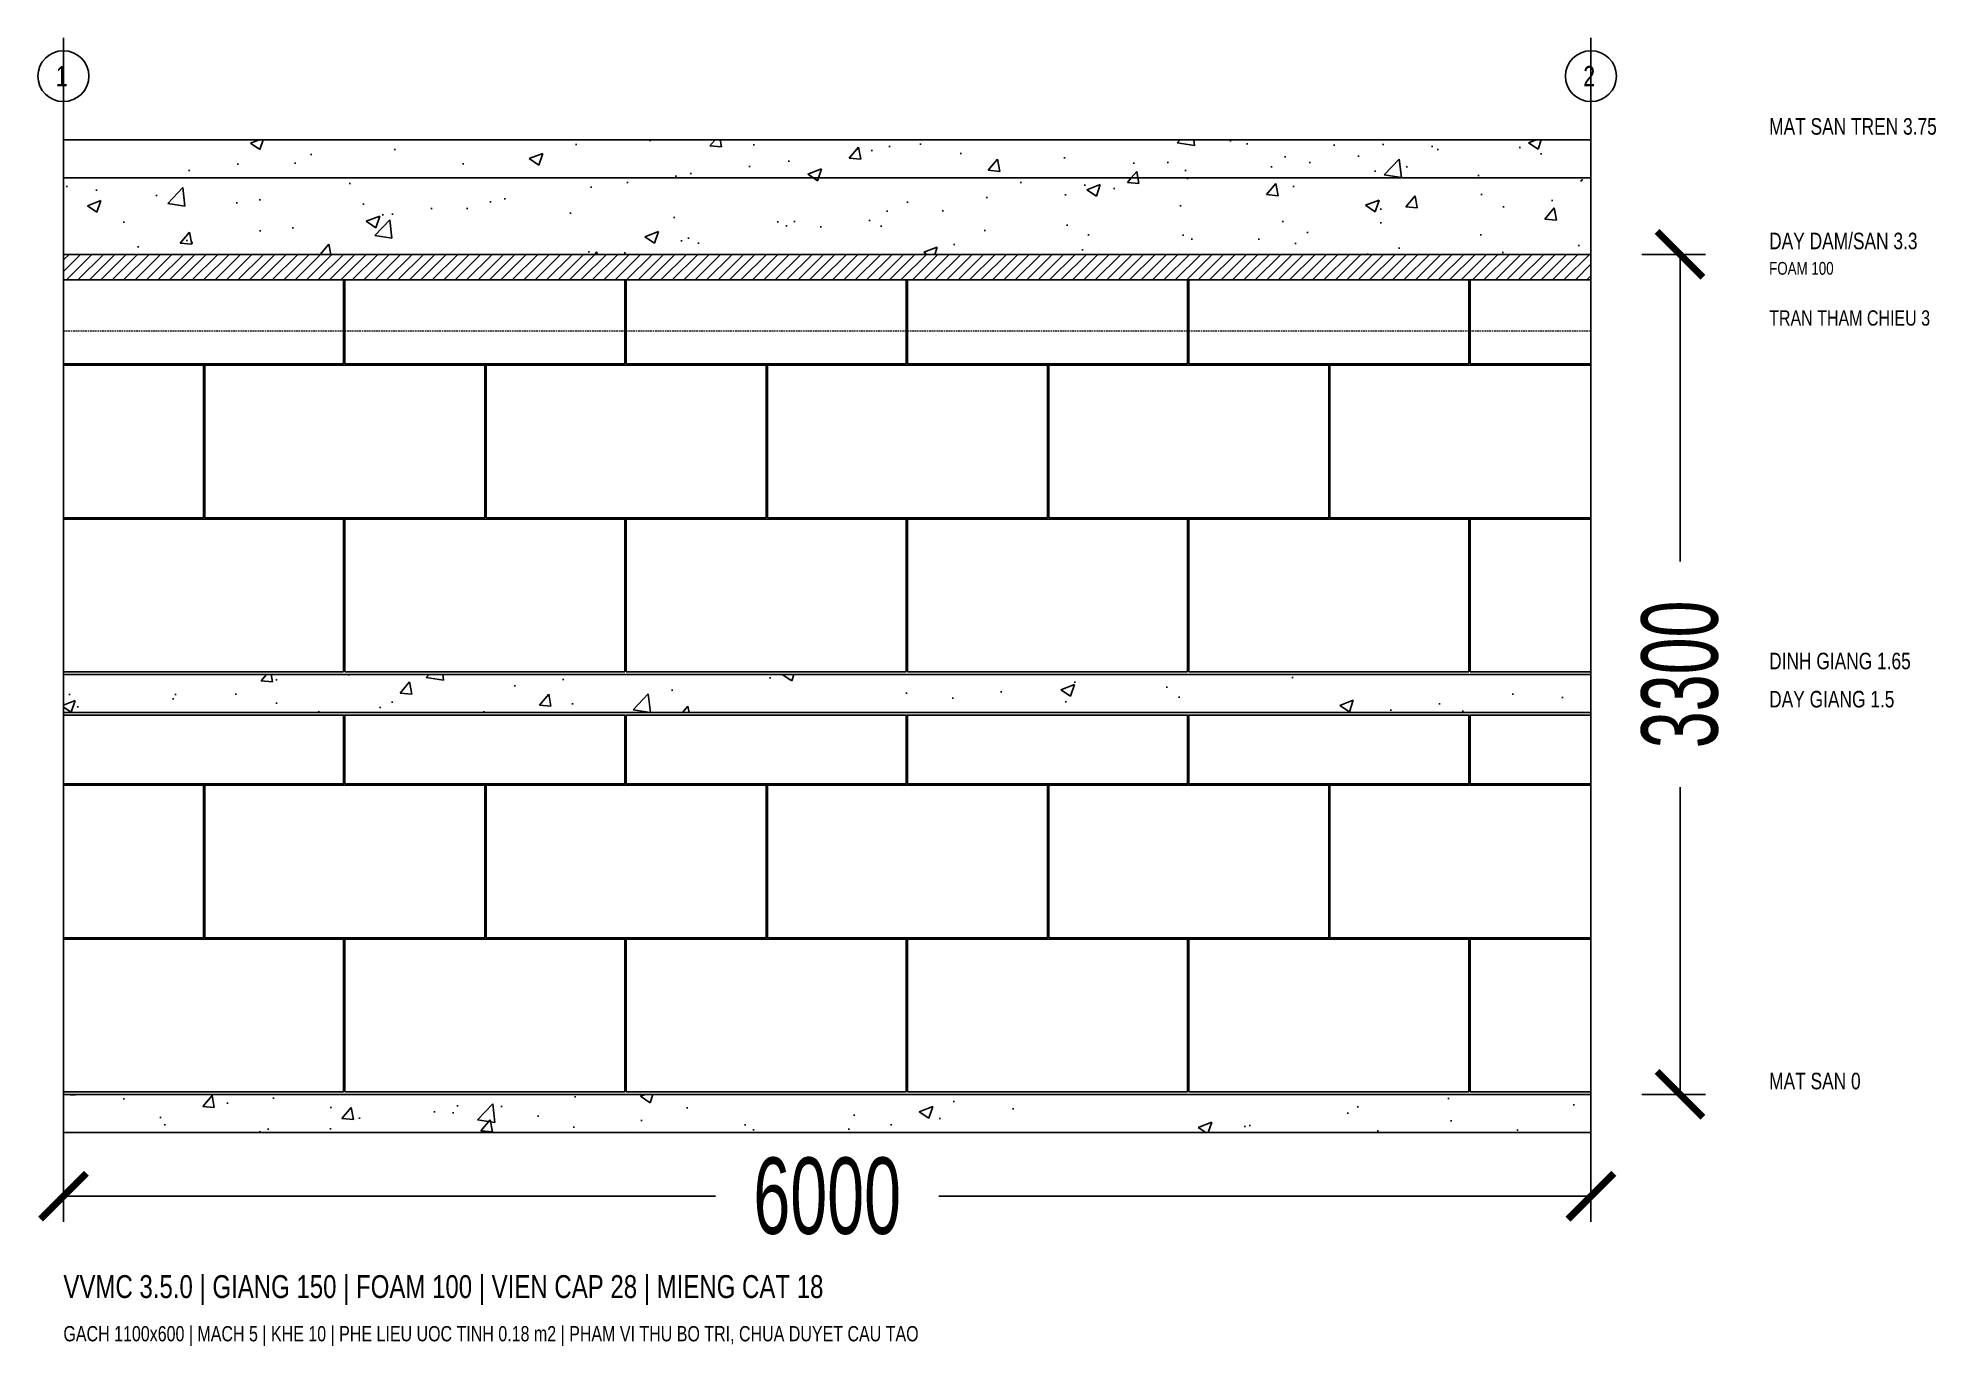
# Model space of a CAD drawing. Header units: millimetres. Extents: x -100 to 7356, y -988 to 4150.
import ezdxf

# ---------------------------------------------------------------- set-up
doc = ezdxf.new("R2010")
doc.units = ezdxf.units.MM
doc.linetypes.add('HIDDEN', pattern=[9.525, 6.35, -3.175])
for name, color, linetype in [('ALC_MC_BETONG', 8, 'Continuous'), ('ALC_MC_CHU', 7, 'Continuous'), ('ALC_MC_DIM', 2, 'Continuous'), ('ALC_MC_FOAM', 6, 'Continuous'), ('ALC_MC_GACH', 3, 'Continuous'), ('ALC_MC_TRAN', 4, 'Continuous'), ('ALC_MC_TRUC', 1, 'Continuous')]:
    doc.layers.add(name, color=color, linetype=linetype)
doc.styles.add('alc text dim', font='NGHIA5.SHX', dxfattribs={"width": 0.65})
doc.styles.add('alc text note', font='arial.ttf', dxfattribs={"width": 0.75})
doc.dimstyles.new('ALC Dim TL', dxfattribs={"dimscale": 100, "dimtxt": 3, "dimasz": 1.8, "dimexe": 1, "dimexo": 2, "dimgap": 1, "dimtad": 1, "dimdec": 0, "dimrnd": 5, "dimtxsty": 'alc text dim', "dimblk": 'ARCHTICK', "dimblk1": 'ARCHTICK', "dimblk2": 'ARCHTICK', "dimcen": 2.5, "dimclrd": 8, "dimclre": 8, "dimclrt": 3, "dimadec": 0, "dimazin": 0, "dimtfac": 1, "dimtdec": 0, "dimtix": 1, "dimtmove": 2, "dimatfit": 3, "dimfxl": 4, "dimfxlon": 1, "dimtfill": 1, "dimarcsym": 0})

# ---------------------------------------------------------------- blocks, each defined once
blk = doc.blocks.new('_ArchTick')
at = {"color": 0, "linetype": 'ByBlock', "const_width": 0.15}
blk.add_lwpolyline([(-0.5, -0.5), (0.5, 0.5)], dxfattribs=at)
blk = doc.blocks.new('*D6')
at = {"layer": 'ALC_MC_DIM', "color": 8, "lineweight": -2, "transparency": 16777216}
for p, q in [((0, -200), (0, -500)), ((6000, -200), (6000, -500)), ((0, -400), (2561.1, -400)), ((6000, -400), (3438.9, -400))]:
    blk.add_line(p, q, dxfattribs=at)
at = {"layer": 'Defpoints', "color": 0, "transparency": 16777216}
for p in [(0, 0), (6000, 0), (6000, -400)]:
    blk.add_point(p, dxfattribs=at)
at = {"layer": 'ALC_MC_DIM', "color": 8, "lineweight": -2, "transparency": 16777216, "xscale": 180, "yscale": 180, "zscale": 180, "rotation": 180}
blk.add_blockref('_ArchTick', (0, -400), dxfattribs=at)
at = {"layer": 'ALC_MC_DIM', "color": 8, "lineweight": -2, "transparency": 16777216, "xscale": 180, "yscale": 180, "zscale": 180}
blk.add_blockref('_ArchTick', (6000, -400), dxfattribs=at)
at = {"layer": 'ALC_MC_DIM', "color": 3, "transparency": 16777216, "insert": (3000, -400), "char_height": 300, "attachment_point": 5, "style": 'alc text dim', "bg_fill": 3, "box_fill_scale": 1.1, "bg_fill_color": 256, "bg_fill_true_color": 13158600, "bg_fill_transparency": 0}
blk.add_mtext('6000', dxfattribs=at)
blk = doc.blocks.new('*D7')
at = {"layer": 'ALC_MC_DIM', "color": 8, "lineweight": -2, "transparency": 16777216}
for p, q in [((6200, 3300), (6450, 3300)), ((6350, 3300), (6350, 2093.6)), ((6350, 0), (6350, 1206.4)), ((6200, 0), (6450, 0))]:
    blk.add_line(p, q, dxfattribs=at)
at = {"layer": 'Defpoints', "color": 0, "transparency": 16777216}
for p in [(6000, 3300), (6350, 3300), (6000, 0)]:
    blk.add_point(p, dxfattribs=at)
at = {"layer": 'ALC_MC_DIM', "color": 8, "lineweight": -2, "transparency": 16777216, "xscale": 180, "yscale": 180, "zscale": 180}
for p, rotation in [((6350, 3300), 90), ((6350, 0), 270)]:
    blk.add_blockref('_ArchTick', p, dxfattribs=dict(at, rotation=rotation))
at = {"layer": 'ALC_MC_DIM', "color": 3, "transparency": 16777216, "insert": (6350, 1650), "char_height": 300, "attachment_point": 5, "rotation": 90, "style": 'alc text dim', "bg_fill": 3, "box_fill_scale": 1.1, "bg_fill_color": 256, "bg_fill_true_color": 13158600, "bg_fill_transparency": 0}
blk.add_mtext('3300', dxfattribs=at)

msp = doc.modelspace()

# ---------------------------------------------------------------- hatches: boundary and pattern name
at = {"layer": 'ALC_MC_BETONG'}
h = msp.add_hatch(dxfattribs=at)
h.set_pattern_fill('AR-CONC', color=256, scale=3, style=0)
h.paths.add_polyline_path([(0, 3600), (6000, 3600), (6000, 3750), (0, 3750)])
h = msp.add_hatch(dxfattribs=at)
h.set_pattern_fill('AR-CONC', color=256, scale=3, style=0)
h.paths.add_polyline_path([(0, 3300), (6000, 3300), (6000, 3600), (0, 3600)])
h = msp.add_hatch(dxfattribs=at)
h.set_pattern_fill('AR-CONC', color=256, scale=3, style=0)
h.paths.add_polyline_path([(0, 1500), (6000, 1500), (6000, 1650), (0, 1650)])
h = msp.add_hatch(dxfattribs=at)
h.set_pattern_fill('AR-CONC', color=256, scale=3, style=0)
h.paths.add_polyline_path([(0, -150), (6000, -150), (6000, 0), (0, 0)])
at = {"layer": 'ALC_MC_FOAM'}
h = msp.add_hatch(dxfattribs=at)
h.set_pattern_fill('ANSI31', color=256, scale=10, style=0)
h.paths.add_polyline_path([(0, 3200), (6000, 3200), (6000, 3300), (0, 3300)])

# ---------------------------------------------------------------- linework, layer by layer
at = {"layer": 'ALC_MC_BETONG'}
for points in [[(0, 3600), (6000, 3600), (6000, 3750), (0, 3750)], [(0, 3300), (6000, 3300), (6000, 3600), (0, 3600)], [(0, 1500), (6000, 1500), (6000, 1650), (0, 1650)], [(0, -150), (6000, -150), (6000, 0), (0, 0)]]:
    msp.add_lwpolyline(points, close=True, dxfattribs=at)
at = {"layer": 'ALC_MC_FOAM'}
msp.add_lwpolyline([(0, 3200), (6000, 3200), (6000, 3300), (0, 3300)], close=True, dxfattribs=at)
at = {"layer": 'ALC_MC_GACH'}
for points in [[(0, 2870), (1100, 2870), (1100, 3200), (0, 3200)], [(1105, 2870), (2205, 2870), (2205, 3200), (1105, 3200)], [(2210, 2870), (3310, 2870), (3310, 3200), (2210, 3200)], [(3315, 2870), (4415, 2870), (4415, 3200), (3315, 3200)], [(4420, 2870), (5520, 2870), (5520, 3200), (4420, 3200)], [(5525, 2870), (6000, 2870), (6000, 3200), (5525, 3200)], [(0, 2265), (550, 2265), (550, 2865), (0, 2865)], [(555, 2265), (1655, 2265), (1655, 2865), (555, 2865)], [(1660, 2265), (2760, 2265), (2760, 2865), (1660, 2865)], [(2765, 2265), (3865, 2265), (3865, 2865), (2765, 2865)], [(3870, 2265), (4970, 2265), (4970, 2865), (3870, 2865)], [(4975, 2265), (6000, 2265), (6000, 2865), (4975, 2865)], [(0, 1660), (1100, 1660), (1100, 2260), (0, 2260)], [(1105, 1660), (2205, 1660), (2205, 2260), (1105, 2260)], [(2210, 1660), (3310, 1660), (3310, 2260), (2210, 2260)], [(3315, 1660), (4415, 1660), (4415, 2260), (3315, 2260)], [(4420, 1660), (5520, 1660), (5520, 2260), (4420, 2260)], [(5525, 1660), (6000, 1660), (6000, 2260), (5525, 2260)], [(0, 1220), (1100, 1220), (1100, 1490), (0, 1490)], [(1105, 1220), (2205, 1220), (2205, 1490), (1105, 1490)], [(2210, 1220), (3310, 1220), (3310, 1490), (2210, 1490)], [(3315, 1220), (4415, 1220), (4415, 1490), (3315, 1490)], [(4420, 1220), (5520, 1220), (5520, 1490), (4420, 1490)], [(5525, 1220), (6000, 1220), (6000, 1490), (5525, 1490)], [(0, 615), (550, 615), (550, 1215), (0, 1215)], [(555, 615), (1655, 615), (1655, 1215), (555, 1215)], [(1660, 615), (2760, 615), (2760, 1215), (1660, 1215)], [(2765, 615), (3865, 615), (3865, 1215), (2765, 1215)], [(3870, 615), (4970, 615), (4970, 1215), (3870, 1215)], [(4975, 615), (6000, 615), (6000, 1215), (4975, 1215)], [(0, 10), (1100, 10), (1100, 610), (0, 610)], [(1105, 10), (2205, 10), (2205, 610), (1105, 610)], [(2210, 10), (3310, 10), (3310, 610), (2210, 610)], [(3315, 10), (4415, 10), (4415, 610), (3315, 610)], [(4420, 10), (5520, 10), (5520, 610), (4420, 610)], [(5525, 10), (6000, 10), (6000, 610), (5525, 610)]]:
    msp.add_lwpolyline(points, close=True, dxfattribs=at)
at = {"layer": 'ALC_MC_TRAN', "linetype": 'HIDDEN', "lineweight": 5}
msp.add_line((0, 3000), (6000, 3000), dxfattribs=at)
at = {"layer": 'ALC_MC_TRUC'}
for p, q in [((0, -450), (0, 4150)), ((6000, -450), (6000, 4150))]:
    msp.add_line(p, q, dxfattribs=at)
for centre in [(0, 4000), (6000, 4000)]:
    msp.add_circle(centre, 100, dxfattribs=at)

# ---------------------------------------------------------------- texts
at = {"layer": 'ALC_MC_CHU', "style": 'alc text note', "width": 0.75}
for s, height, p in [('MAT SAN TREN 3.75', 65, (6700, 3770)), ('DAY DAM/SAN 3.3', 65, (6700, 3320)), ('FOAM 100', 50, (6700, 3220)), ('TRAN THAM CHIEU 3', 60, (6700, 3020)), ('DINH GIANG 1.65', 65, (6700, 1670)), ('DAY GIANG 1.5', 65, (6700, 1520)), ('MAT SAN 0', 65, (6700, 20)), ('VVMC 3.5.0 | GIANG 150 | FOAM 100 | VIEN CAP 28 | MIENG CAT 18', 90, (0, -800)), ('GACH 1100x600 | MACH 5 | KHE 10 | PHE LIEU UOC TINH 0.18 m2 | PHAM VI THU BO TRI, CHUA DUYET CAU TAO', 60, (0, -970))]:
    msp.add_text(s, height=height, dxfattribs=at).set_placement(p)
at = {"layer": 'ALC_MC_TRUC', "style": 'alc text note', "width": 0.75}
for s, p in [('1', (-30, 3960)), ('2', (5970, 3960))]:
    msp.add_text(s, height=80, dxfattribs=at).set_placement(p)

# ---------------------------------------------------------------- next in the draw order: dimensions: what is measured, and where the dimension line sits
at = {"layer": 'ALC_MC_DIM'}
dim = msp.add_linear_dim(base=(6000, -400), p1=(0, 0), p2=(6000, 0), angle=0, dimstyle='ALC Dim TL', override={"dimlfac": 1}, dxfattribs=at)
dim.commit()
dim.dimension.update_dxf_attribs({"geometry": '*D6', "text_midpoint": (3000, -400), "dimtype": 161})

# ---------------------------------------------------------------- next in the draw order: dimensions: what is measured, and where the dimension line sits
dim = msp.add_linear_dim(base=(6350, 3300), p1=(6000, 0), p2=(6000, 3300), angle=90, dimstyle='ALC Dim TL', override={"dimlfac": 1}, dxfattribs=at)
dim.commit()
dim.dimension.update_dxf_attribs({"geometry": '*D7', "text_midpoint": (6350, 1650), "dimtype": 161})

doc.saveas('drawing.dxf')
